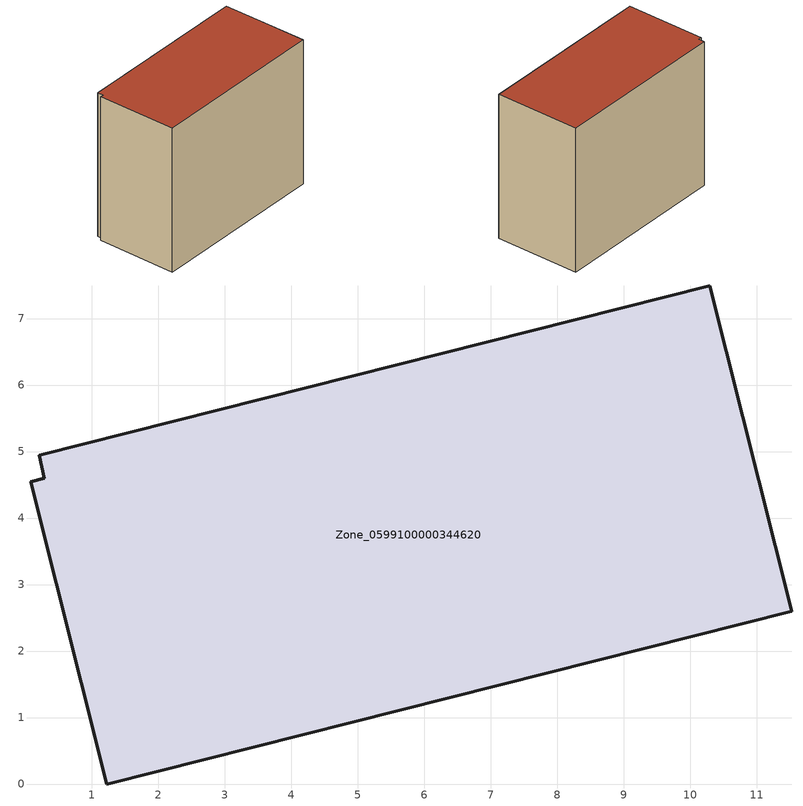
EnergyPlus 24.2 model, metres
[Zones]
Zone_0599100000344620
 floor ground (C_G): 0.09,4.54 0.29,4.6 0.21,4.94 10.3,7.49 11.53,2.6 1.23,0 z0
 wall outside (C_F): 11.53,2.6 10.3,7.49 0.21,4.94 0.29,4.6 0.09,4.54 1.23,0 11.53,2.6 z0:8.72
 roof outside (C_R): 0.29,4.6 0.09,4.54 1.23,0 11.53,2.6 10.3,7.49 0.21,4.94 z8.72
[BUILDING]
Pand.0599100000344620: North Axis=0; Terrain=City; Loads Convergence Tolerance Value=0.04; Temperature Convergence Tolerance Value=0.4; Solar Distribution=FullExterior; Maximum Number of Warmup Days=25; Minimum Number of Warmup Days=1
[Site:Location]
Rotterdam.The.Hague.AP_ZH_NLD Design_Conditions: Latitude=51.96; Longitude=4.45; Time Zone=1; Elevation=-4.5
[SITE:GROUNDTEMPERATURE:BUILDINGSURFACE]
18, 18, 18, 18, 18, 18, 18, 18, 18, 18, 18, 18
[MATERIAL] Thermal Absorptance=0.9; Solar Absorptance=0.7; Visible Absorptance=0.7
Name | Roughness | Thickness | Conductivity | Density | Specific Heat
G.TC.1992-2005 | MediumSmooth | 0.15 | 0.06 | 540 | 1210
F.TC.1992-2005 | Rough | 0.3 | 0.12 | 1920 | 840
R.TC.1992-2005 | MediumRough | 0.2 | 0.08 | 1500 | 1000
[CONSTRUCTION]
C_G: G.TC.1992-2005
C_F: F.TC.1992-2005
C_R: R.TC.1992-2005
[ZONE]
Zone_0599100000344620: Type=1; Multiplier=1; Ceiling Height=Autocalculate; Volume=Autocalculate; Floor Area=autocalculate; Part of Total Floor Area=Yes
[ZONEINFILTRATION:DESIGNFLOWRATE]
Infil_Zone_0599100000344620: Zone or ZoneList or Space or SpaceList=Zone_0599100000344620; Schedule=AlwaysOn; Design Flow Rate Calculation Method=Flow/Area; Flow Rate per Floor Area=0.0015; Constant Term Coefficient=1; Temperature Term Coefficient=0; Velocity Term Coefficient=0; Velocity Squared Term Coefficient=0
[HVACTEMPLATE:ZONE:IDEALLOADSAIRSYSTEM]
Zone_0599100000344620: Maximum Heating Supply Air Temperature=50; Minimum Cooling Supply Air Temperature=13; Maximum Heating Supply Air Humidity Ratio=0.0156; Minimum Cooling Supply Air Humidity Ratio=0.0077; Heating Limit=NoLimit; Cooling Limit=NoLimit; Dehumidification Control Type=ConstantSensibleHeatRatio; Cooling Sensible Heat Ratio=0.7; Dehumidification Setpoint=60; Humidification Control Type=None; Humidification Setpoint=30; Outdoor Air Method=None; Outdoor Air Flow Rate per Person=0.00944; Outdoor Air Flow Rate per Zone Floor Area=0; Outdoor Air Flow Rate per Zone=0; Demand Controlled Ventilation Type=None; Outdoor Air Economizer Type=NoEconomizer; Heat Recovery Type=None; Sensible Heat Recovery Effectiveness=0.7; Latent Heat Recovery Effectiveness=0.65
[ZONECONTROL:THERMOSTAT]
ThermostatControl_Zone_0599100000344620: Zone or ZoneList=Zone_0599100000344620; Control Type Schedule=DualSetpointControlType; Control 1=Thermostat_Zone_0599100000344620; Temperature Difference Between Cutout And Setpoint=0
[THERMOSTATSETPOINT:DUALSETPOINT]
Thermostat_Zone_0599100000344620: Heating Setpoint Temperature Schedule=HeatingSetpoint_Zone_0599100000344620; Cooling Setpoint Temperature Schedule=CoolingSetpoint_Zone_0599100000344620
[SCHEDULE:COMPACT]
HeatingSetpoint_Zone_0599100000344620: Through: 12/31, For: AllDays, Until: 24:00, 21
CoolingSetpoint_Zone_0599100000344620: Through: 12/31, For: AllDays, Until: 24:00, 24
DualSetpointControlType: Through: 12/31, For: AllDays, Until: 24:00, 4
AlwaysOn: Through: 12/31, For: AllDays, Until: 24:00, 1
